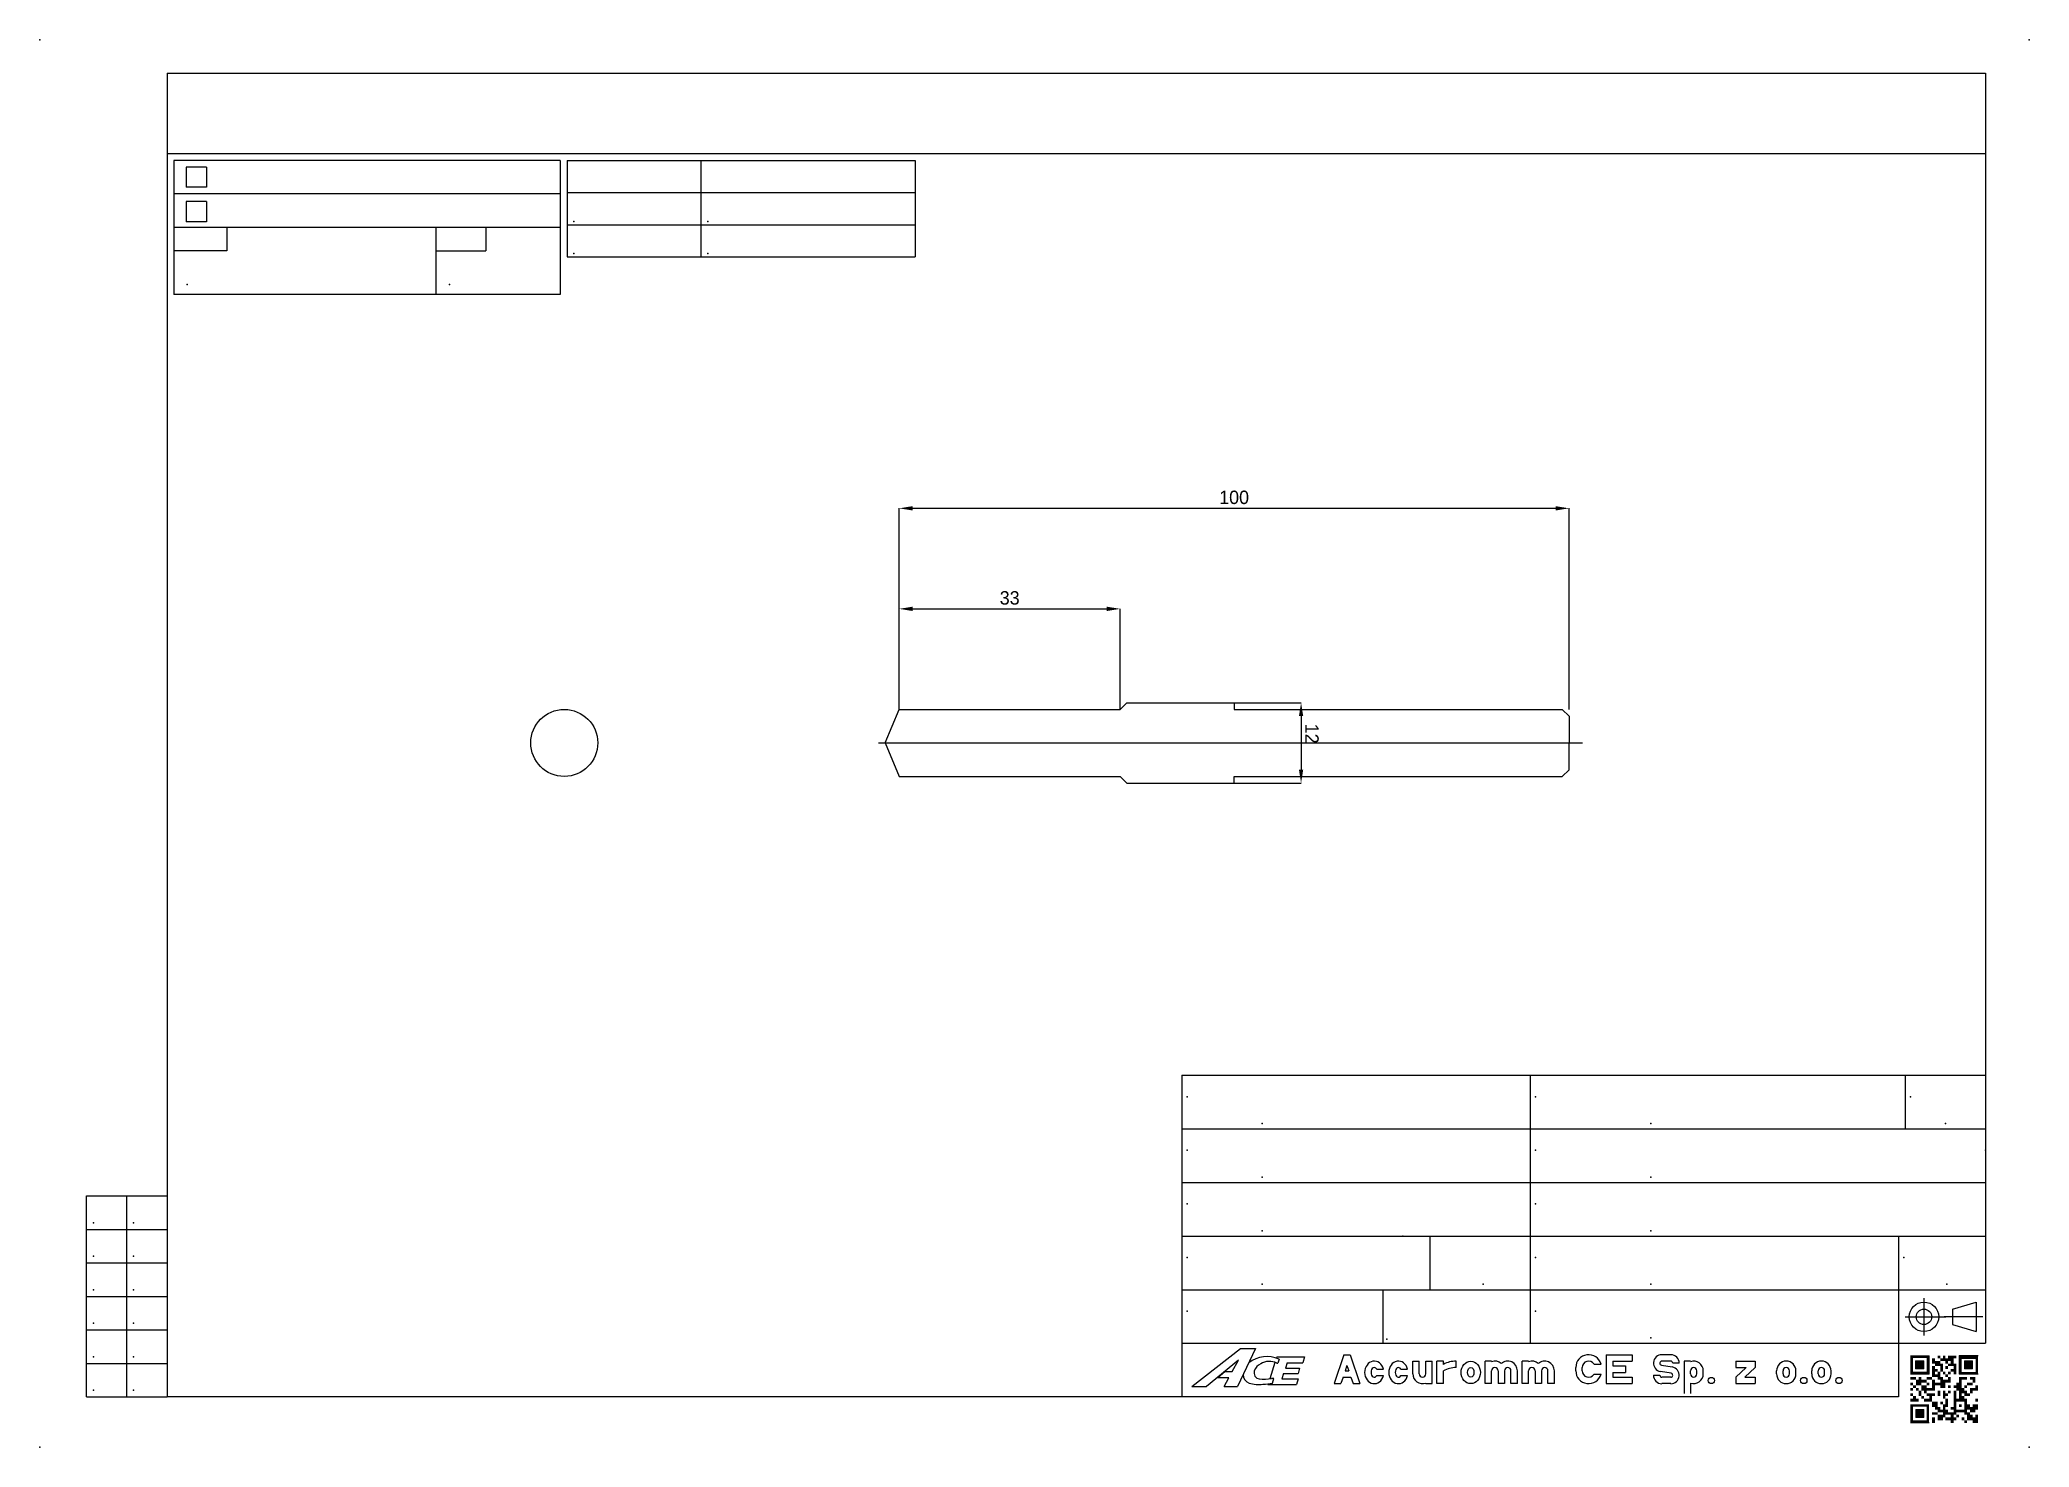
# Model space of a CAD drawing. Header units: metres. Extents: x -148 to 149, y -105 to 105.
import ezdxf

# ---------------------------------------------------------------- set-up
doc = ezdxf.new("R2010")
doc.units = ezdxf.units.M
doc.layers.add('MyLines', color=7, linetype='Continuous')
doc.dimstyles.get("Standard").update_dxf_attribs({"dimtxt": 2.5, "dimasz": 2.5, "dimexe": 1.25, "dimexo": 0.625, "dimtad": 1, "dimcen": 2.5, "dimazin": 3, "dimtfac": 1, "dimtmove": 0, "dimatfit": 3})

# ---------------------------------------------------------------- blocks, each defined once
blk = doc.blocks.new('_CLOSEDFILLED')
at = {"color": 0, "linetype": 'BYBLOCK'}
blk.add_solid([(-1, 0.16), (0, 0), (-1, -0.16)], dxfattribs=at)
blk = doc.blocks.new('*D1')
for p, q in [((0, 5), (0, 35)), ((2, 35), (98, 35)), ((100, 5), (100, 35))]:
    blk.add_line(p, q)
at = {"layer": 'Defpoints'}
for p in [(0, 35), (0, 5), (100, 5)]:
    blk.add_point(p, dxfattribs=at)
at = {"xscale": 2, "yscale": 2, "rotation": 180}
blk.add_blockref('_CLOSEDFILLED', (0, 35), dxfattribs=at)
at = {"xscale": 2, "yscale": 2}
blk.add_blockref('_CLOSEDFILLED', (100, 35), dxfattribs=at)
at = {"insert": (50, 36.625), "char_height": 2, "attachment_point": 5}
blk.add_mtext('100', dxfattribs=at)
blk = doc.blocks.new('*D2')
for p, q in [((0, 5), (0, 20)), ((2, 20), (31, 20)), ((33, 5), (33, 20))]:
    blk.add_line(p, q)
at = {"layer": 'Defpoints'}
for p in [(0, 20), (0, 5), (33, 5)]:
    blk.add_point(p, dxfattribs=at)
at = {"xscale": 2, "yscale": 2, "rotation": 180}
blk.add_blockref('_CLOSEDFILLED', (0, 20), dxfattribs=at)
at = {"xscale": 2, "yscale": 2}
blk.add_blockref('_CLOSEDFILLED', (33, 20), dxfattribs=at)
at = {"insert": (16.5, 21.625), "char_height": 2, "attachment_point": 5}
blk.add_mtext('33', dxfattribs=at)
blk = doc.blocks.new('*D3')
for p, q in [((50, 6), (60, 6)), ((60, 4), (60, -4)), ((50, -6), (60, -6))]:
    blk.add_line(p, q)
at = {"layer": 'Defpoints'}
for p in [(50, 6), (60, 6), (50, -6)]:
    blk.add_point(p, dxfattribs=at)
at = {"xscale": 2, "yscale": 2}
for p, rotation in [((60, 6), 90), ((60, -6), -90)]:
    blk.add_blockref('_CLOSEDFILLED', p, dxfattribs=dict(at, rotation=rotation))
at = {"insert": (61.625, 1.375), "char_height": 2, "attachment_point": 5, "rotation": 270}
blk.add_mtext('12', dxfattribs=at)
blk = doc.blocks.new('TIP')
blk.add_circle((0, 0), 5)
blk = doc.blocks.new('FRAME')
for points in [[(130.97, -91.44), (133.38, -91.44), (133.38, -91.78), (130.97, -91.78)], [(131.34, -94.22), (130.97, -94.22), (130.97, -91.78), (131.34, -91.78)], [(133.38, -93.82), (133.38, -91.44), (133.76, -91.44), (133.76, -93.82)], [(134.62, -91.84), (134.21, -91.84), (134.21, -92.64), (135.43, -92.64), (135.43, -92.24), (134.62, -92.24)], [(135.02, -91.84), (135.02, -91.43), (135.43, -91.43), (135.43, -91.84)], [(135.84, -91.84), (135.84, -91.43), (136.18, -91.43), (136.18, -92.24), (135.43, -92.24), (135.43, -91.84)], [(136.18, -91.84), (136.18, -92.24), (136.59, -92.24), (136.59, -91.84)], [(136.59, -92.24), (137.41, -92.24), (137.41, -91.43), (136.59, -91.43)], [(137.41, -91.84), (137.81, -91.84), (137.81, -91.43), (137.41, -91.43)], [(138.25, -93.85), (138.25, -91.43), (138.64, -91.43), (138.64, -93.85)], [(138.64, -91.79), (140.71, -91.79), (140.71, -91.43), (138.64, -91.43)], [(140.71, -91.43), (141.06, -91.43), (141.06, -94.22), (140.71, -94.22)], [(131.79, -95.03), (130.97, -95.03), (130.97, -94.62), (131.79, -94.62)], [(133.76, -94.22), (133.76, -93.82), (131.34, -93.82), (131.34, -94.22)], [(131.74, -92.2), (132.98, -92.2), (132.98, -93.42), (131.74, -93.42)], [(133.4, -95.44), (131.79, -95.44), (131.79, -95.03), (133.4, -95.03)], [(132.18, -95.03), (132.18, -94.62), (132.58, -94.62), (132.58, -95.03)], [(133.4, -95.03), (133.4, -94.62), (134.21, -94.62), (134.21, -95.03)], [(134.21, -93), (134.21, -94.62), (134.62, -94.62), (134.62, -93)], [(135.43, -95.84), (134.21, -95.84), (134.21, -95.03), (134.62, -95.03), (134.62, -95.44), (135.43, -95.44)], [(134.62, -92.64), (134.62, -93), (135.84, -93), (135.84, -92.64)], [(134.62, -93.8), (134.62, -93.4), (135.02, -93.4), (135.02, -93.8)], [(134.62, -94.62), (135.43, -94.62), (135.43, -93.8), (135.02, -93.8), (135.02, -94.21), (134.62, -94.21)], [(135.84, -94.62), (135.02, -94.62), (135.02, -95.03), (135.84, -95.03)], [(135.43, -93), (135.43, -93.8), (135.84, -93.8), (135.84, -93)], [(135.43, -95.03), (135.43, -96.24), (136.18, -96.24), (136.18, -95.03)], [(135.84, -94.21), (135.84, -93.8), (136.18, -93.8), (136.18, -94.21)], [(136.18, -92.24), (136.18, -92.64), (136.59, -92.64), (136.59, -92.24)], [(136.59, -93.4), (136.18, -93.4), (136.18, -93), (136.59, -93)], [(136.18, -94.62), (136.18, -94.21), (136.59, -94.21), (136.59, -94.62)], [(136.18, -95.03), (136.18, -95.44), (136.59, -95.44), (136.59, -95.03)], [(137.81, -93), (137.81, -92.64), (136.59, -92.64), (136.59, -93)], [(136.59, -94.21), (136.59, -93.8), (137, -93.8), (137, -94.21)], [(136.59, -95.44), (136.59, -94.62), (137, -94.62), (137, -95.44)], [(137, -92.64), (137.41, -92.64), (137.41, -92.24), (137, -92.24)], [(137, -93.8), (137, -93.4), (137.41, -93.4), (137.41, -93.8)], [(137.41, -93), (137.41, -94.21), (137.81, -94.21), (137.81, -93)], [(138.21, -95.03), (138.21, -94.62), (139.43, -94.62), (139.43, -95.03)], [(138.21, -95.03), (138.21, -98.28), (138.62, -98.28), (138.62, -95.03)], [(138.25, -93.85), (140.71, -93.85), (140.71, -94.22), (138.25, -94.22)], [(139.04, -92.19), (140.25, -92.19), (140.25, -93.4), (139.04, -93.4)], [(139.84, -95.03), (139.84, -94.62), (140.64, -94.62), (140.64, -95.44), (140.25, -95.44), (140.25, -95.03)], [(130.97, -95.84), (130.97, -95.44), (131.37, -95.44), (131.37, -95.84)], [(130.97, -96.66), (130.97, -96.24), (131.37, -96.24), (131.37, -96.66)], [(130.97, -97.46), (130.97, -97.07), (131.37, -97.07), (131.37, -97.46)], [(132.18, -98.28), (130.97, -98.28), (130.97, -97.87), (132.18, -97.87)], [(131.37, -96.24), (131.37, -95.84), (131.79, -95.84), (131.79, -96.24)], [(131.37, -97.87), (131.37, -97.46), (131.79, -97.46), (131.79, -97.87)], [(131.79, -95.84), (131.79, -95.44), (132.58, -95.44), (132.58, -95.84)], [(131.79, -96.66), (131.79, -96.24), (132.18, -96.24), (132.18, -96.66)], [(132.18, -97.07), (132.18, -96.66), (132.58, -96.66), (132.58, -97.07)], [(132.58, -97.46), (132.58, -97.07), (132.18, -97.07), (132.18, -97.46)], [(132.58, -96.24), (132.58, -95.84), (133.4, -95.84), (133.4, -96.24)], [(134.21, -96.66), (132.58, -96.66), (132.58, -96.24), (134.21, -96.24)], [(132.58, -97.87), (133, -97.87), (133, -97.46), (132.58, -97.46)], [(133, -97.07), (133, -96.66), (133.4, -96.66), (133.4, -97.07)], [(133, -98.28), (134.21, -98.28), (134.21, -97.46), (133.8, -97.46), (133.8, -97.87), (133, -97.87)], [(133.4, -95.84), (133.4, -95.44), (133.8, -95.44), (133.8, -95.84)], [(133.4, -97.46), (133.4, -97.07), (134.62, -97.07), (134.62, -97.46)], [(134.62, -95.84), (134.62, -96.66), (134.21, -96.66), (134.21, -95.84)], [(135.02, -97.46), (135.02, -96.66), (135.43, -96.66), (135.43, -97.46)], [(135.84, -97.87), (135.84, -96.66), (136.18, -96.66), (136.18, -97.87)], [(136.18, -97.07), (136.59, -97.07), (136.59, -97.46), (136.18, -97.46)], [(136.18, -99.09), (136.18, -97.87), (136.59, -97.87), (136.59, -99.09)], [(136.59, -96.24), (136.59, -95.84), (137, -95.84), (137, -96.24)], [(136.59, -97.07), (136.59, -96.66), (137, -96.66), (137, -97.07)], [(137.41, -95.84), (138.21, -95.84), (138.21, -96.66), (137.81, -96.66), (137.81, -96.24), (137.41, -96.24)], [(137.41, -100.24), (137.81, -100.24), (137.81, -96.66), (137.41, -96.66)], [(137.81, -95.84), (137.81, -95.44), (138.21, -95.44), (138.21, -95.84)], [(138.21, -97.87), (137.81, -97.87), (137.81, -98.28), (138.21, -98.28)], [(138.62, -96.66), (138.62, -96.24), (139.02, -96.24), (139.02, -96.66)], [(138.62, -97.07), (138.62, -96.66), (139.43, -96.66), (139.43, -97.07)], [(138.62, -98.28), (138.62, -97.46), (139.02, -97.46), (139.02, -98.28)], [(139.02, -96.24), (139.02, -95.84), (139.43, -95.84), (139.43, -96.24)], [(139.02, -97.46), (139.02, -97.07), (139.84, -97.07), (139.84, -97.46)], [(139.02, -100.24), (139.02, -97.87), (139.43, -97.87), (139.43, -100.24)], [(139.43, -95.84), (139.43, -95.44), (140.25, -95.44), (140.25, -95.84)], [(140.64, -96.24), (140.64, -95.84), (141.06, -95.84), (141.06, -96.66), (140.25, -96.66), (140.25, -97.07), (139.84, -97.07), (139.84, -96.24)], [(140.64, -98.28), (140.64, -97.87), (141.06, -97.87), (141.06, -98.28)], [(130.96, -98.68), (133.76, -98.68), (133.76, -99.04), (130.96, -99.04)], [(130.96, -101.07), (130.96, -99.04), (131.33, -99.04), (131.33, -101.07)], [(131.77, -99.48), (132.95, -99.48), (132.95, -100.65), (131.77, -100.65)], [(133.4, -101.47), (133.4, -99.04), (133.76, -99.04), (133.76, -101.47)], [(134.21, -99.09), (134.21, -98.28), (135.02, -98.28), (135.02, -99.09)], [(134.21, -100.24), (134.21, -99.9), (135.02, -99.9), (135.02, -100.24)], [(134.21, -101.47), (134.21, -100.65), (134.62, -100.65), (134.62, -101.47)], [(134.62, -99.49), (134.62, -99.09), (135.43, -99.09), (135.43, -99.49)], [(135.02, -99.49), (135.02, -99.9), (135.84, -99.9), (135.84, -99.49)], [(135.02, -100.24), (135.84, -100.24), (135.84, -101.06), (135.02, -101.06)], [(135.43, -98.68), (135.43, -98.28), (135.84, -98.28), (135.84, -98.68)], [(135.84, -100.65), (135.84, -98.68), (136.18, -98.68), (136.18, -100.65)], [(136.18, -99.49), (136.59, -99.49), (136.59, -99.9), (137.41, -99.9), (137.41, -100.24), (136.18, -100.24)], [(136.18, -100.65), (137.81, -100.65), (137.81, -101.06), (136.18, -101.06)], [(137.41, -99.49), (137, -99.49), (137, -99.09), (137.41, -99.09)], [(137, -99.9), (137, -101.47), (137.41, -101.47), (137.41, -99.9)], [(137.41, -99.9), (139.02, -99.9), (139.02, -99.49), (137.41, -99.49)], [(137.81, -100.65), (137.81, -100.24), (138.21, -100.24), (138.21, -100.65)], [(138.21, -99.09), (138.21, -98.68), (138.62, -98.68), (138.62, -99.09)], [(138.62, -101.06), (138.62, -100.65), (139.02, -100.65), (139.02, -101.06)], [(139.43, -99.49), (139.43, -98.68), (139.84, -98.68), (139.84, -99.49)], [(139.43, -99.9), (139.43, -101.06), (140.25, -101.06), (140.25, -100.24), (139.84, -100.24), (139.84, -99.9)], [(139.84, -99.49), (139.84, -99.09), (141.06, -99.09), (141.06, -99.49)], [(139.84, -99.9), (139.84, -99.49), (140.64, -99.49), (140.64, -99.9)], [(140.25, -99.09), (140.25, -98.68), (141.06, -98.68), (141.06, -99.09)], [(140.25, -101.47), (140.25, -100.65), (140.64, -100.65), (140.64, -100.24), (141.06, -100.24), (141.06, -101.47)], [(130.96, -101.07), (133.4, -101.07), (133.4, -101.47), (130.96, -101.47)], [(139.02, -101.47), (139.02, -101.06), (139.43, -101.06), (139.43, -101.47)]]:
    blk.add_hatch(color=256).paths.add_polyline_path(points)
at = {"linetype": 'CONTINUOUS'}
for p, q in [((-129.3, 99.91), (-129.3, -97.59)), ((-129.3, 99.91), (142.2, 99.91)), ((142.2, 99.91), (142.2, -89.59)), ((142.2, 87.91), (-129.3, 87.91)), ((-128.3, 86.91), (-128.3, 66.91)), ((-70.59, 86.91), (-128.3, 86.91)), ((-70.59, 86.91), (-70.59, 66.91)), ((-69.59, 86.91), (-69.59, 72.51)), ((-69.59, 86.91), (-17.59, 86.91)), ((-49.59, 86.91), (-49.59, 72.51)), ((-17.59, 86.91), (-17.59, 72.51)), ((-123.4, 85.92), (-126.43, 85.92)), ((-126.43, 85.92), (-126.43, 82.9)), ((-123.4, 85.92), (-123.4, 82.9)), ((-70.59, 81.91), (-128.3, 81.91)), ((-123.4, 82.9), (-126.43, 82.9)), ((-123.4, 80.77), (-126.43, 80.77)), ((-126.43, 80.77), (-126.43, 77.75)), ((-123.4, 80.77), (-123.4, 77.75)), ((-69.59, 82.11), (-17.59, 82.11)), ((-123.4, 77.75), (-126.43, 77.75)), ((-69.59, 77.31), (-17.59, 77.31)), ((-70.59, 76.91), (-128.3, 76.91)), ((-120.36, 76.91), (-120.36, 73.41)), ((-89.13, 66.91), (-89.13, 76.91)), ((-81.69, 76.91), (-81.69, 73.41)), ((-120.36, 73.41), (-128.3, 73.41)), ((-89.13, 73.41), (-81.69, 73.41)), ((-69.59, 72.51), (-17.59, 72.51)), ((-70.59, 66.91), (-128.3, 66.91)), ((22.2, -49.59), (22.2, -73.59)), ((22.2, -49.59), (142.2, -49.59)), ((74.2, -49.59), (74.2, -89.59)), ((130.2, -49.59), (130.2, -57.59)), ((142.2, -49.59), (142.2, -89.59)), ((22.2, -57.59), (74.2, -57.59)), ((74.2, -57.59), (142.2, -57.59)), ((-141.3, -97.59), (-141.3, -67.59)), ((-141.3, -67.59), (-129.3, -67.59)), ((-135.3, -97.59), (-135.3, -67.59)), ((22.2, -65.59), (74.2, -65.59)), ((74.2, -65.59), (142.2, -65.59)), ((-141.3, -72.59), (-129.3, -72.59)), ((22.2, -73.59), (142.2, -73.59)), ((22.2, -73.59), (22.2, -97.59)), ((59.2, -73.59), (59.2, -81.59)), ((129.2, -73.59), (129.2, -97.59)), ((-141.3, -77.59), (-129.3, -77.59)), ((-141.3, -82.59), (-129.3, -82.59)), ((22.2, -81.59), (142.2, -81.59)), ((52.2, -81.59), (52.2, -89.59)), ((137.27, -84.48), (140.79, -83.44)), ((137.27, -84.48), (137.27, -86.8)), ((140.79, -83.44), (140.79, -87.84)), ((-141.3, -87.59), (-129.3, -87.59)), ((137.27, -86.8), (140.79, -87.84)), ((22.2, -89.59), (142.2, -89.59)), ((23.71, -96.04), (30.98, -90.38)), ((33.17, -90.38), (30.52, -96.04)), ((30.98, -90.38), (33.17, -90.38)), ((36.37, -91.59), (36.31, -91.79)), ((36.37, -91.59), (40.51, -91.59)), ((36.71, -91.94), (36.55, -92.54)), ((40.51, -91.59), (40.28, -92.49)), ((46.37, -91.29), (44.93, -95.61)), ((46.37, -91.29), (47.33, -91.29)), ((47.33, -91.29), (48.77, -95.61)), ((85.57, -91.29), (89.41, -91.29)), ((85.57, -91.29), (85.57, -95.61)), ((89.41, -91.29), (89.41, -92.25)), ((95.19, -91.29), (93.86, -91.29)), ((130.97, -91.44), (133.76, -91.44)), ((133.76, -94.22), (133.76, -91.44)), ((138.25, -91.43), (141.06, -91.43)), ((138.25, -91.43), (138.25, -94.22)), ((138.64, -91.79), (140.71, -91.79)), ((-141.3, -92.59), (-129.3, -92.59)), ((30.64, -92.11), (25.89, -96.04)), ((28.69, -93.81), (27.55, -94.75)), ((29.2, -94.75), (27.55, -94.75)), ((28.5, -96.04), (29.2, -94.75)), ((28.69, -93.81), (29.71, -93.81)), ((29.71, -93.81), (30.64, -92.11)), ((36.1, -92.43), (35.32, -94.87)), ((35.93, -94.83), (35.6, -94.83)), ((35.74, -95.54), (35.93, -94.83)), ((36.37, -92.54), (36.55, -92.54)), ((37.39, -94.11), (37.15, -94.87)), ((37.15, -94.87), (39.54, -94.87)), ((37.39, -94.11), (39.55, -94.11)), ((37.91, -92.49), (37.65, -93.29)), ((37.66, -93.29), (39.76, -93.29)), ((37.91, -92.49), (40.28, -92.49)), ((39.54, -94.87), (39.31, -95.74)), ((39.76, -93.29), (39.55, -94.11)), ((46.26, -94.65), (45.94, -95.61)), ((46.26, -94.65), (47.44, -94.65)), ((46.85, -92.89), (46.58, -93.69)), ((46.58, -93.69), (47.12, -93.69)), ((46.85, -92.89), (47.12, -93.69)), ((47.44, -94.65), (47.76, -95.61)), ((51.29, -93.45), (52.31, -93.45)), ((51.29, -94.41), (52.31, -94.41)), ((54.89, -93.45), (55.91, -93.45)), ((54.89, -94.41), (55.91, -94.41)), ((56.69, -94.17), (56.69, -92.25)), ((56.69, -92.25), (57.65, -92.25)), ((57.65, -94.17), (57.65, -92.25)), ((58.61, -94.17), (58.61, -92.25)), ((58.61, -92.25), (59.57, -92.25)), ((59.57, -95.61), (59.57, -92.25)), ((60.29, -95.61), (60.29, -92.25)), ((61.25, -92.25), (60.29, -92.25)), ((61.25, -92.73), (61.25, -92.25)), ((61.25, -95.61), (61.25, -93.69)), ((63.17, -93.21), (63.17, -92.25)), ((67.49, -95.61), (67.49, -92.25)), ((68.45, -92.25), (67.49, -92.25)), ((68.45, -92.33), (68.45, -92.25)), ((68.45, -95.61), (68.45, -93.69)), ((69.41, -93.69), (69.41, -95.61)), ((70.37, -93.69), (70.37, -95.61)), ((71.33, -95.61), (71.33, -93.69)), ((72.29, -95.61), (72.29, -93.69)), ((73.01, -95.61), (73.01, -92.25)), ((73.97, -92.25), (73.01, -92.25)), ((73.97, -92.33), (73.97, -92.25)), ((73.97, -95.61), (73.97, -93.69)), ((74.93, -93.69), (74.93, -95.61)), ((75.89, -93.69), (75.89, -95.61)), ((76.85, -95.61), (76.85, -93.69)), ((77.81, -95.61), (77.81, -93.69)), ((81.01, -93.69), (81.01, -93.21)), ((81.97, -93.69), (81.97, -93.21)), ((83.74, -92.69), (84.78, -92.69)), ((83.74, -94.21), (84.78, -94.21)), ((86.53, -92.25), (89.41, -92.25)), ((86.53, -92.25), (86.53, -92.97)), ((86.53, -92.97), (88.45, -92.97)), ((86.53, -93.93), (86.53, -94.65)), ((86.53, -93.93), (88.45, -93.93)), ((86.53, -94.65), (89.41, -94.65)), ((88.45, -92.97), (88.45, -93.93)), ((89.41, -94.65), (89.41, -95.61)), ((92.61, -94.36), (93.57, -94.36)), ((95.24, -94.07), (93.65, -93.78)), ((93.81, -92.84), (95.41, -93.12)), ((95.19, -92.25), (93.86, -92.25)), ((95.19, -94.65), (93.86, -94.65)), ((96.45, -92.55), (95.49, -92.55)), ((97.17, -92.25), (97.17, -97.09)), ((98.13, -92.25), (97.17, -92.25)), ((98.13, -92.33), (98.13, -92.25)), ((98.13, -94.17), (98.13, -93.69)), ((99.09, -94.17), (99.09, -93.69)), ((100.05, -94.17), (100.05, -93.69)), ((104.91, -92.25), (107.79, -92.25)), ((104.91, -92.25), (104.91, -93.21)), ((106.43, -93.21), (104.91, -94.65)), ((104.91, -93.21), (106.43, -93.21)), ((104.91, -94.65), (104.91, -95.61)), ((106.26, -94.65), (107.79, -93.21)), ((106.26, -94.65), (107.79, -94.65)), ((107.79, -92.25), (107.79, -93.21)), ((107.79, -94.65), (107.79, -95.61)), ((110.99, -94.17), (110.99, -93.69)), ((111.95, -94.17), (111.95, -93.69)), ((112.91, -94.17), (112.91, -93.69)), ((113.87, -94.17), (113.87, -93.69)), ((116.24, -94.17), (116.24, -93.69)), ((117.2, -94.17), (117.2, -93.69)), ((118.16, -94.17), (118.16, -93.69)), ((119.12, -94.17), (119.12, -93.69)), ((133.76, -94.22), (130.97, -94.22)), ((131.74, -92.2), (132.98, -92.2)), ((131.74, -92.2), (131.74, -93.42)), ((132.98, -93.42), (131.74, -93.42)), ((132.98, -93.42), (132.98, -92.2)), ((141.06, -94.22), (138.25, -94.22)), ((139.04, -92.19), (140.25, -92.19)), ((139.04, -92.19), (139.04, -93.41)), ((140.25, -93.41), (139.04, -93.41)), ((140.25, -93.41), (140.25, -92.19)), ((-141.3, -97.59), (-129.3, -97.59)), ((129.2, -97.59), (-129.3, -97.59)), ((23.71, -96.04), (25.89, -96.04)), ((28.5, -96.04), (30.52, -96.04)), ((35.08, -95.64), (35.05, -95.74)), ((35.05, -95.74), (39.31, -95.74)), ((44.93, -95.61), (45.94, -95.61)), ((47.76, -95.61), (48.77, -95.61)), ((58.61, -95.61), (58.61, -95.53)), ((58.61, -95.61), (59.57, -95.61)), ((61.25, -95.61), (60.29, -95.61)), ((68.45, -95.61), (67.49, -95.61)), ((70.37, -95.61), (69.41, -95.61)), ((72.29, -95.61), (71.33, -95.61)), ((73.97, -95.61), (73.01, -95.61)), ((75.89, -95.61), (74.93, -95.61)), ((77.81, -95.61), (76.85, -95.61)), ((85.57, -95.61), (89.41, -95.61)), ((95.19, -95.61), (93.86, -95.61)), ((98.13, -95.53), (98.13, -97.09)), ((104.91, -95.61), (107.79, -95.61)), ((131.77, -99.48), (132.95, -99.48)), ((131.77, -99.48), (131.77, -100.65)), ((132.95, -100.65), (131.77, -100.65)), ((132.95, -100.65), (132.95, -99.48)), ((133.76, -101.47), (130.96, -101.47))]:
    blk.add_line(p, q, dxfattribs=at)
for p, q in [((132.99, -82.84), (132.99, -88.44)), ((130.19, -85.64), (136.25, -85.64)), ((141.77, -85.64), (136, -85.64))]:
    blk.add_line(p, q)
for centre, radius in [((132.99, -85.64), 2.2), ((132.99, -85.64), 1.16), ((101.24, -95.14), 0.469), ((115.05, -95.14), 0.469), ((120.31, -95.14), 0.469)]:
    blk.add_circle(centre, radius, dxfattribs=at)
for centre, radius, start, end in [((34.95, -96.17), 4.59, 67.3484, 127.1096), ((82.93, -93.21), 1.92, 15.7139, 180), ((93.86, -92.55), 1.26, 90, 260), ((95.19, -92.55), 1.26, 0, 90), ((32.71, -94.26), 1.36, 180.2314, 250.6483), ((33.92, -93.97), 0.951, 162.4163, 262.3251), ((34.95, -94.49), 2.1, 117.858, 157.3153), ((34.49, -90.5), 4.46, 260.3625, 284.4), ((35.26, -94.77), 2.49, 63.366, 121.0773), ((58.13, -94.17), 1.44, 180, 289.4712), ((58.13, -94.17), 0.48, 180, 0), ((63.17, -96.33), 4.08, 90, 118.0725), ((63.17, -97.29), 4.08, 90, 118.0725), ((68.93, -93.69), 1.44, 48.1897, 109.4712), ((68.93, -93.69), 0.48, 0, 180), ((70.85, -93.69), 1.44, 0, 131.8103), ((70.85, -93.69), 0.48, 0, 180), ((74.45, -93.69), 1.44, 48.1897, 109.4712), ((74.45, -93.69), 0.48, 0, 180), ((76.37, -93.69), 1.44, 0, 131.8103), ((76.37, -93.69), 0.48, 0, 180), ((82.93, -93.69), 1.92, 180, 344.2861), ((82.93, -93.21), 0.96, 32.7972, 180), ((82.93, -93.69), 0.96, 180, 327.2028), ((93.86, -94.36), 1.26, 180, 270), ((93.86, -92.55), 0.295, 90, 260), ((93.86, -94.36), 0.295, 180, 270), ((95.19, -92.55), 0.295, 0, 90), ((95.19, -94.36), 1.26, 270, 80), ((95.19, -94.36), 0.295, 270, 80), ((98.61, -93.69), 1.44, 0, 109.4712), ((98.61, -93.69), 0.48, 0, 180), ((98.61, -94.17), 0.48, 180, 0), ((98.61, -94.17), 1.44, 250.5288, 0), ((112.43, -93.69), 1.44, 0, 180), ((112.43, -94.17), 1.44, 180, 0), ((112.43, -93.69), 0.48, 0, 180), ((112.43, -94.17), 0.48, 180, 0), ((117.68, -93.69), 1.44, 0, 180), ((117.68, -94.17), 1.44, 180, 0), ((117.68, -93.69), 0.48, 0, 180), ((117.68, -94.17), 0.48, 180, 0), ((33.71, -90.05), 5.68, 255.1936, 275.9967), ((34, -86.32), 9.38, 271.8734, 280.6719)]:
    blk.add_arc(centre, radius, start, end, dxfattribs=at)
for centre, major_axis, ratio, start_param, end_param in [((50.93, -93.93), (0, 1.68), 0.857143, 5.002141, 4.422637), ((50.93, -93.93), (0, 0.72), 0.666667, 5.442117, 3.982661), ((54.53, -93.93), (0, 1.68), 0.857143, 5.002141, 4.422637), ((54.53, -93.93), (0, 0.72), 0.666667, 5.442117, 3.982661)]:
    blk.add_ellipse(centre, major_axis=major_axis, ratio=ratio, start_param=start_param, end_param=end_param, dxfattribs=at)
for major_axis, ratio in [((0, 1.68), 0.857143), ((0, 0.72), 0.666667)]:
    blk.add_ellipse((65.33, -93.93), major_axis=major_axis, ratio=ratio, dxfattribs=at)
for p in [(-148.3, 104.91), (148.7, 104.91), (-68.59, 77.81), (-48.59, 77.81), (-68.59, 73.01), (-48.59, 73.01), (-126.3, 68.41), (-87.13, 68.41), (23, -52.79), (75, -52.79), (131, -52.79), (34.2, -56.79), (92.2, -56.79), (136.2, -56.79), (23, -60.79), (75, -60.79), (142.2, -60.79), (34.2, -64.79), (92.2, -64.79), (23, -68.79), (75, -68.79), (-140.3, -71.59), (-134.3, -71.59), (34.2, -72.79), (55.2, -73.59), (92.2, -72.79), (-140.3, -76.59), (-134.3, -76.59), (23, -76.79), (75, -76.79), (130, -76.79), (-140.3, -81.59), (-134.3, -81.59), (34.2, -80.79), (67.2, -80.79), (92.2, -80.79), (136.4, -80.79), (23, -84.79), (75, -84.79), (-140.3, -86.59), (-134.3, -86.59), (52.79, -88.99), (92.2, -88.79), (-140.3, -91.59), (-134.3, -91.59), (-140.3, -96.59), (-134.3, -96.59), (-148.3, -105.09), (148.7, -105.09)]:
    blk.add_point(p, dxfattribs=at)
blk = doc.blocks.new('PROFILE')
blk.add_lwpolyline([(-2.071, 0), (0, 5), (33, 5), (34, 6), (50, 6), (50, 5), (99, 5), (100, 4), (100, 0)])
at = {"extrusion": (0, 0, -1)}
blk.add_lwpolyline([(2.071, 0), (0, -5), (-33, -5), (-34, -6), (-50, -6), (-50, -5), (-99, -5), (-100, -4), (-100, 0)], dxfattribs=at)
at = {"layer": 'MyLines'}
blk.add_line((-3.071, 0), (102, 0), dxfattribs=at)
for base, p2, picture, middle in [((0, 35), (100, 5), '*D1', (50, 36.625)), ((0, 20), (33, 5), '*D2', (16.5, 21.625))]:
    dim = blk.add_linear_dim(base=base, p1=(0, 5), p2=p2, dimstyle='Standard', override={"dimtxt": 2, "dimasz": 2, "dimtad": 2})
    dim.commit()
    dim.dimension.update_dxf_attribs({"geometry": picture, "text_midpoint": middle})
dim = blk.add_linear_dim(base=(60, 6), p1=(50, 6), p2=(50, -6), angle=270, dimstyle='Standard', override={"dimtxt": 2, "dimasz": 2, "dimtad": 2, "dimjust": 1})
dim.commit()
dim.dimension.update_dxf_attribs({"geometry": '*D3', "text_midpoint": (61.625, 1.375)})

msp = doc.modelspace()

# ---------------------------------------------------------------- block references
for name, p in [('FRAME', (0, 0)), ('PROFILE', (-20, 0)), ('TIP', (-70, 0))]:
    msp.add_blockref(name, p)

doc.saveas('drawing.dxf')
